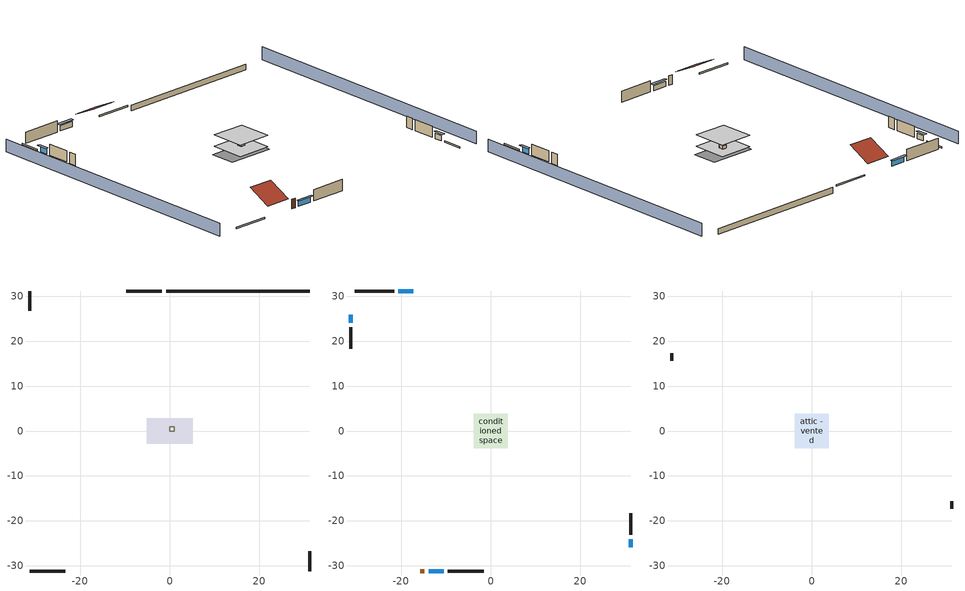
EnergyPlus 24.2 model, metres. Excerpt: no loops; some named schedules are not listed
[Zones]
crawlspace - vented
 floor foundation (Slab1 construction): -5.15,-2.86 -5.15,2.86 5.15,2.86 5.15,-2.86 z-0.91
 wall outside (RimJoist1 construction): -1.75,31.22 -9.67,31.22 z0.3:0.61
 wall outside (RimJoist2 construction): 31.22,-31.22 31.22,-26.8 z0.3:0.61
 wall outside (RimJoist3 construction): -31.22,-31.22 -23.29,-31.22 z0.3:0.61
 wall outside (RimJoist4 construction): -31.22,31.22 -31.22,26.8 z0.3:0.61
 wall foundation (FoundationWall1 construction): 31.22,31.22 -0.82,31.22 z-0.91:0.3
furnace airloop ret air zone
 floor adiabatic (AdiabaticConst): 0,0 0,1 1,1 1,0 z0
 wall adiabatic (AdiabaticConst): 0,1 0,0 1,0 1,1 0,1 z0:1
 ceiling adiabatic (AdiabaticConst): 1,0 1,1 0,1 0,0 z1
conditioned space
 floor to crawlspace - vented (Floor1 construction): -3.84,-3.84 -3.84,3.84 3.84,3.84 3.84,-3.84 z0.3
 wall outside (AdiabaticWallConstruction 1): -15.7,-31.22 -14.78,-31.22 z0.3:2.34
 wall outside (AdiabaticWallConstruction): -17.27,31.22 -20.6,31.22 / -13.85,-31.22 -10.52,-31.22 z0.3:1.43; 31.22,-25.87 31.22,-24.11 / -31.22,25.87 -31.22,24.11 z0.3:1.49
 wall outside (Wall1 construction): -21.53,31.22 -30.29,31.22 z0.3:2.74
 wall outside (Wall2 construction): 31.22,-23.18 31.22,-18.32 z0.3:2.74
 wall outside (Wall3 construction): -9.59,-31.22 -1.59,-31.22 z0.3:2.74
 wall outside (Wall4 construction): -31.22,23.18 -31.22,18.32 z0.3:2.74
 window (WindowConstruction): -17.27,31.22 -20.6,31.22 z0.3:1.43
 window (WindowConstruction 1): 31.22,-25.87 31.22,-24.11 z0.3:1.49
 window (WindowConstruction 2): -13.85,-31.22 -10.52,-31.22 z0.3:1.43
 window (WindowConstruction 3): -31.22,25.87 -31.22,24.11 z0.3:1.49
 door (Door): -15.7,-31.22 -14.78,-31.22 z0.3:2.34
attic - vented
 floor to conditioned space (Floor2 construction Reversed): -3.84,-3.84 -3.84,3.84 3.84,3.84 3.84,-3.84 z2.74
 wall outside (Wall5 construction): 31.22,-17.39 31.22,-15.71 z0.3:2.74
 wall outside (Wall6 construction): -31.22,17.39 -31.22,15.71 z0.3:2.74
 roof outside (Roof1 construction): -16.34,31.22,2.74 -16.34,26.08,5.31 -10.6,26.08,5.31 -10.6,31.22,2.74
 roof outside (Roof2 construction): -16.63,-31.22,2.74 -16.63,-26.08,5.31 -22.36,-26.08,5.31 -22.36,-31.22,2.74
shading: -35.79,31.22 -35.79,-31.22 / 35.79,-31.22 35.79,31.22 z0:2.74; -20.91,31.22 -16.96,31.22 -16.96,31.83 -20.91,31.83 z1.74; 31.22,-23.81 31.22,-26.17 31.83,-26.17 31.83,-23.81 z1.8; -10.21,-31.22 -14.16,-31.22 -14.16,-31.83 -10.21,-31.83 z1.74; -31.22,23.81 -31.22,26.17 -31.83,26.17 -31.83,23.81 z1.8
[Building]
Building 1: Terrain=Suburbs
[Site:Location]
Portland Intl Arpt_OR: Latitude {deg}=45.59; Longitude {deg}=-122.6; Time Zone {hr}=-8; Elevation {m}=33; Keep Site Location Information=Yes
[Site:GroundTemperature:Shallow]
10.2558, 8.96328, 8.85977, 9.47314, 11.9355, 14.3863, 16.5111, 17.8571, 17.9714, 16.8767, 14.8061, 12.4304
[Site:WaterMainsTemperature]
Calculation Method=Schedule; Temperature Schedule=mains temperature schedule
[Material] Roughness=Rough; Thermal Absorptance=0.9
Name | Thickness {m} | Conductivity {W/m-K} | Density {kg/m3} | Specific Heat {J/kg-K} | Solar Absorptance | Visible Absorptance
ceiling loosefill ins | 0.254 | 0.0480833 | 16.02 | 1046.75 | 0.7 | 0.7
ceiling stud and cavity | 0.1397 | 0.104117 | 65.682 | 1177.47 | 0.7 | 0.7
concrete 8.0 in. | 0.2032 | 1.803125 | 2242.8 | 837.4 | 0.7 | 0.7
door material | 0.04445 | 0.0612267 | 512.64 | 1214.23 | 0.7 | 0.7
floor covering | 0.0127 | 0.0433444 | 54.468 | 1339.84 | 0.6 | 0.6
floor stud and cavity | 0.1397 | 0.923637 | 92.3553 | 1139.71 | 0.7 | 0.7
furniture material conditioned space 1 | 0.1524 | 0.115458 | 640.8 | 1214.23 | 0.6 | 0.6
gypsum board | 0.0127 | 0.160291 | 801 | 837.4 | 0.6 | 0.6
metal surfacing | 0.000508 | 50.0403 | 7801.74 | 460.57 | 0.9 | 0.9
osb sheathing 0.5 in. | 0.0127 | 0.115458 | 512.64 | 1214.23 | 0.6 | 0.6
osb sheathing 0.5 in. 1 | 0.0127 | 0.115458 | 512.64 | 1214.23 | 0.7 | 0.7
osb sheathing 0.75 in. | 0.01905 | 0.115458 | 512.64 | 1214.23 | 0.7 | 0.7
rim joist stud and cavity | 0.0508 | 0.178688 | 50.32683 | 1063.81 | 0.6 | 0.6
roof rigid ins | 0.00396442 | 0.029427 | 32.04 | 1214.23 | 0.7 | 0.7
soil 0.5 in. | 0.0127 | 1.3848 | 1842.3 | 418.7 | 0.7 | 0.7
wall rigid ins | 0.512978 | 0.029427 | 32.04 | 1214.23 | 0.7 | 0.7
wall stud and cavity | 0.1397 | 0.550994 | 139.0536 | 1170.24 | 0.7 | 0.7
wall stud and cavity 1 | 0.1397 | 0.727959 | 139.0536 | 1170.24 | 0.6 | 0.6
wall stud and cavity 2 | 0.0889 | 0.380278 | 52.3479 | 1209.89 | 0.7 | 0.7
wall stud and cavity 3 | 0.0889 | 0.391764 | 83.0341 | 1211.67 | 0.7 | 0.7
wood siding | 0.0254 | 0.102417 | 544.68 | 1172.36 | 0.85 | 0.85
wood siding 1; wood siding 2 | 0.0254 | 0.102417 | 544.68 | 1172.36 | 0.7 | 0.7
[Material:NoMass]
Adiabatic: Roughness=Rough; Thermal Resistance {m2-K/W}=176.1; Thermal Absorptance=0.9; Solar Absorptance=0.7; Visible Absorptance=0.7
[WindowMaterial:SimpleGlazingSystem]
WindowMaterial: U-Factor {W/m2-K}=4.31528; Solar Heat Gain Coefficient=0.67
[Construction]
AdiabaticConst: Adiabatic
AdiabaticWallConstruction: wood siding 1, wall rigid ins, wall stud and cavity 2, gypsum board
AdiabaticWallConstruction 1: wood siding 2, wall rigid ins, wall stud and cavity 2, gypsum board
Door: door material
Floor1 construction: floor stud and cavity, osb sheathing 0.75 in., floor covering
Floor2 construction Reversed: gypsum board, ceiling stud and cavity, ceiling loosefill ins
FoundationWall1 construction: concrete 8.0 in.
furniture construction conditioned space 1: furniture material conditioned space 1
PartitionWallConstruction: gypsum board, wall stud and cavity 3, gypsum board
RimJoist1 construction; RimJoist2 construction; RimJoist3 construction; RimJoist4 construction: wood siding, rim joist stud and cavity
Roof1 construction; Roof2 construction: metal surfacing, roof rigid ins, osb sheathing 0.5 in.
Slab1 construction: soil 0.5 in.
Wall1 construction; Wall2 construction; Wall3 construction; Wall4 construction: wood siding, osb sheathing 0.5 in. 1, wall stud and cavity, gypsum board
Wall5 construction; Wall6 construction: wood siding, osb sheathing 0.5 in. 1, wall stud and cavity 1
WindowConstruction; WindowConstruction 1; WindowConstruction 2; WindowConstruction 3: WindowMaterial
[Zone] Multiplier=1
Name | Volume {m3} | Part of Total Floor Area
attic - vented | 33.6932 | Yes
conditioned space | 143.623 | Yes
crawlspace - vented | 71.8115 | Yes
furnace airloop ret air zone | 1 | No
[Space]
Name | Zone | Volume {m3} | Space Type
attic - vented 1 | attic - vented | 33.6932
conditioned space 1 | conditioned space | 143.623
crawlspace - vented 1 | crawlspace - vented | 71.8115
furnace airloop ret air space | furnace airloop ret air zone |  | Plenum Space Type
[ZoneInfiltration:EffectiveLeakageArea]
infil attic - vented 1: Zone or Space=attic - vented 1; Schedule=Always On Discrete; Effective Air Leakage Area {cm2}=1963.15; Stack Coefficient=0.000119335; Wind Coefficient=3.30494e-05
[ZoneMixing] Schedule=Always On Continuous; Design Flow Rate Calculation Method=Flow/Zone; Design Flow Rate {m3/s}=0
Name | Zone or Space | Source Zone or Space
whole house fan mix | attic - vented | conditioned space
furnace airloop_0 ZoneMixDZToCond mix | conditioned space | crawlspace - vented
furnace airloop_0 ZoneMixCondToDZ mix | crawlspace - vented | conditioned space
[SurfaceProperty:IncidentSolarMultiplier] Incident Solar Multiplier=1; Incident Solar Multiplier Schedule=trans schedule winter=0.85 summer=0.7
Window1; Window2; Window3; Window4
[InternalMass] Zone or ZoneList=conditioned space; Space or SpaceList=conditioned space 1
Name | Construction | Surface Area {m2}
furniture mass conditioned space 1 | furniture construction conditioned space 1 | 23.56021
partition wall mass | PartitionWallConstruction | 58.90053
[ElectricEquipment] Zone or ZoneList or Space or SpaceList=conditioned space 1; Design Level Calculation Method=EquipmentLevel; Fraction Latent=0
Name | Schedule | Design Level {W} | Fraction Radiant | Fraction Lost
clothes dryer | clothes dryer schedule | 0 | 0 | 1
clothes washer | clothes washer schedule | 0 | 0 | 1
cooking range | cooking range schedule | 0 | 0 | 1
fridge | fridge schedule | 46.9578 | 0.6 | 0
mech vent house fan | mech vent house fan schedule | 0 | 0 | 1
mech vent house fan cfis | mech vent house fan cfis schedule | 0 | 0 | 0
misc permanent spa heater | misc permanent spa heater schedule | 154.19 | 0 | 1
misc permanent spa pump | misc permanent spa pump schedule | 161.245 | 0 | 1
whole house fan | Always On Discrete | 0 | 0 | 1
[OtherEquipment] Design Level Calculation Method=EquipmentLevel
Name | Fuel Type | Zone or ZoneList or Space or SpaceList | Schedule | Design Level {W} | Fraction Latent | Fraction Radiant | Fraction Lost
clothes dryer 1 | Electricity | conditioned space 1 | clothes dryer schedule | 0 | 0 | 0 | 1
cooking range 1 | Electricity | conditioned space 1 | cooking range schedule | 0 | 0 | 0 | 1
furnace airloop_0 SupCondToLv; furnace airloop_0 SupSensLkToCond; mech vent house fan sensible load; water heater sens | None | conditioned space 1 | Always On Discrete | 0 | 0 | 0 | 0
furnace airloop_0 SupLatLkToCond; mech vent house fan latent load; water heater lat | None | conditioned space 1 | Always On Discrete | 0 | 1 | 0 | 0
general water use latent | None | conditioned space 1 | general water use schedule | 0 | 1 | 0 | 0
general water use sensible | None | conditioned space 1 | general water use schedule | 0 | 0 | 0.6 | 0
water heater energy adjustment1 | Electricity | conditioned space 1 | Always On Discrete | 0.01 | 0 | 0 | 1
furnace airloop_0 RetCondToDZ; furnace airloop_0 SupCondToDZ; furnace airloop_0 SupSensLkToDZ | None | crawlspace - vented 1 | Always On Discrete | 0 | 0 | 0 | 0
furnace airloop_0 SupLatLkToDZ | None | crawlspace - vented 1 | Always On Discrete | 0 | 1 | 0 | 0
furnace airloop_0 RetCondToRP; furnace airloop_0 RetSensLkToRP | None | furnace airloop ret air space | Always On Discrete | 0 | 0 | 0 | 0
furnace airloop_0 RetLatLkToRP | None | furnace airloop ret air space | Always On Discrete | 0 | 1 | 0 | 0
[ZoneInfiltration:DesignFlowRate] Schedule=Always On Discrete
Name | Zone or ZoneList or Space or SpaceList | Design Flow Rate Calculation Method | Design Flow Rate {m3/s} | Air Changes per Hour {1/hr} | Constant Term Coefficient | Temperature Term Coefficient | Velocity Term Coefficient | Velocity Squared Term Coefficient
infil flow; natural vent flow; whole house fan flow | conditioned space 1 | Flow/Zone | 0
crawlspace_vented 1 duct leakage imbalance infil flow | crawlspace - vented 1 | Flow/Zone | 0
infil crawlspace - vented 1 | crawlspace - vented 1 | AirChanges/Hour |  | 2.6013 | 1 | 0 | 0 | 0
[SurfaceProperty:ExposedFoundationPerimeter]
Slab1: Exposed Perimeter Calculation Method=TotalExposedPerimeter; Total Exposed Perimeter {m}=32.03448
[SpaceList]
Plenum Space Type: furnace airloop ret air space
[AvailabilityManager:Scheduled] Schedule=Always On Discrete
furnace airloop Availability Manager; room ac airloop Availability Manager
[AirLoopHVAC:ReturnPlenum]
Air Loop HVAC Return Plenum 1: Zone=furnace airloop ret air zone
[Foundation:Kiva]
Foundation Kiva 1: Initial Indoor Air Temperature {C}=7.86103; Wall Height Above Grade {m}=0.3048; Wall Depth Below Slab {m}=0.2032
[Foundation:Kiva:Settings]
Soil Conductivity {W/m-K}=1.3848; Soil Density {kg/m3}=1842.3; Soil Specific Heat {J/kg-K}=418.7; Ground Solar Absorptivity=0.9; Ground Thermal Absorptivity=0.9; Ground Surface Roughness {m}=0.03; Far-Field Width {m}=40; Deep-Ground Boundary Condition=ZeroFlux; Deep-Ground Depth {m}=40; Minimum Cell Dimension {m}=0.2; Maximum Cell Growth Coefficient=3; Simulation Timestep=Timestep
[EnergyManagementSystem:GlobalVariable]
furnace_airloop_0_DuctImbalLkExhFanEquivCond
furnace_airloop_0_DuctImbalLkExhFanEquivDZ
furnace_airloop_0_DuctImbalLkSupFanEquivCond
furnace_airloop_0_DuctImbalLkSupFanEquivDZ
furnace_airloop_0_DZ_T
furnace_airloop_0_DZ_W
furnace_airloop_0_RetCondToDZ
furnace_airloop_0_RetCondToRP
furnace_airloop_0_RetLatLkToRP
furnace_airloop_0_RetSensLkToRP
furnace_airloop_0_SupCondToDZ
furnace_airloop_0_SupCondToLv
furnace_airloop_0_SupLatLkToCond
furnace_airloop_0_SupLatLkToDZ
furnace_airloop_0_SupSensLkToCond
furnace_airloop_0_SupSensLkToDZ
furnace_airloop_0_ZoneMixCondToDZ
furnace_airloop_0_ZoneMixDZToCond
furnace_airloop_AH_MFR
furnace_airloop_AH_Tout
furnace_airloop_AH_VFR
furnace_airloop_AH_Wout
furnace_airloop_Fan_RTF
furnace_airloop_RA_T
furnace_airloop_Ra_W
infil_program_Qfan
infil_program_Qinf
natural_vent_program_Qnv
natural_vent_program_Qwhf
room_ac_airloop_Fan_RTF
[EnergyManagementSystem:Sensor]
Name | Output:Variable or Output:Meter Index Key | Output:Variable or Output:Meter
airflow_gain | infil flow | Infiltration Sensible Heat Gain Energy
airflow_gain_1 | natural vent flow | Infiltration Sensible Heat Gain Energy
airflow_gain_2 | whole house fan flow | Infiltration Sensible Heat Gain Energy
airflow_loss | infil flow | Infiltration Sensible Heat Loss Energy
airflow_loss_1 | natural vent flow | Infiltration Sensible Heat Loss Energy
airflow_loss_2 | whole house fan flow | Infiltration Sensible Heat Loss Energy
clg_load_cond |  | Cooling:EnergyTransfer:Zone:CONDITIONED SPACE
clg_load_duct |  | Cooling:EnergyTransfer:Zone:FURNACE AIRLOOP RET AIR ZONE
clg_sp_s; clg_sp_s_1 | cooling setpoint | Schedule Value
cool_season | cooling season schedule | Schedule Value
ducts_conv | furnace airloop_0 RetCondToRP | Other Equipment Convective Heating Energy
ducts_conv_1 | furnace airloop_0 RetLatLkToRP | Other Equipment Convective Heating Energy
ducts_conv_2 | furnace airloop_0 RetSensLkToRP | Other Equipment Convective Heating Energy
ducts_conv_3 | furnace airloop_0 SupCondToLv | Other Equipment Convective Heating Energy
ducts_conv_4 | furnace airloop_0 SupLatLkToCond | Other Equipment Convective Heating Energy
ducts_conv_5 | furnace airloop_0 SupSensLkToCond | Other Equipment Convective Heating Energy
ducts_rad | furnace airloop_0 RetCondToRP | Other Equipment Radiant Heating Energy
ducts_rad_1 | furnace airloop_0 RetLatLkToRP | Other Equipment Radiant Heating Energy
ducts_rad_2 | furnace airloop_0 RetSensLkToRP | Other Equipment Radiant Heating Energy
ducts_rad_3 | furnace airloop_0 SupCondToLv | Other Equipment Radiant Heating Energy
ducts_rad_4 | furnace airloop_0 SupLatLkToCond | Other Equipment Radiant Heating Energy
ducts_rad_5 | furnace airloop_0 SupSensLkToCond | Other Equipment Radiant Heating Energy
furnace_airloop_0_DZ_T_s | crawlspace - vented | Zone Air Temperature
furnace_airloop_0_DZ_W_s | crawlspace - vented | Zone Mean Air Humidity Ratio
furnace_airloop_AH_MFR_s | Node 15 | System Node Mass Flow Rate
furnace_airloop_AH_Tout_s | Node 15 | System Node Temperature
furnace_airloop_AH_VFR_s | Node 15 | System Node Current Density Volume Flow Rate
furnace_airloop_AH_Wout_s | Node 15 | System Node Humidity Ratio
furnace_airloop_RA_T_s | Node 18 | System Node Temperature
furnace_airloop_Ra_W_s | Node 18 | System Node Humidity Ratio
htg_load_cond |  | Heating:EnergyTransfer:Zone:CONDITIONED SPACE
htg_load_duct |  | Heating:EnergyTransfer:Zone:FURNACE AIRLOOP RET AIR ZONE
htg_sp_s; htg_sp_s_1 | heating setpoint | Schedule Value
hvac_availability_schedule_s | hvac availability schedule | Schedule Value
ig_ee_conv | clothes dryer | Electric Equipment Convective Heating Energy
ig_ee_conv_2 | cooking range | Electric Equipment Convective Heating Energy
ig_ee_conv_3 | fridge | Electric Equipment Convective Heating Energy
ig_ee_conv_4 | misc permanent spa heater | Electric Equipment Convective Heating Energy
ig_ee_conv_5 | misc permanent spa pump | Electric Equipment Convective Heating Energy
ig_ee_conv_6 | whole house fan | Electric Equipment Convective Heating Energy
ig_ee_rad | clothes dryer | Electric Equipment Radiant Heating Energy
ig_ee_rad_2 | cooking range | Electric Equipment Radiant Heating Energy
ig_ee_rad_3 | fridge | Electric Equipment Radiant Heating Energy
ig_ee_rad_4 | misc permanent spa heater | Electric Equipment Radiant Heating Energy
ig_ee_rad_5 | misc permanent spa pump | Electric Equipment Radiant Heating Energy
ig_ee_rad_6 | whole house fan | Electric Equipment Radiant Heating Energy
ig_oe_conv | clothes dryer 1 | Other Equipment Convective Heating Energy
ig_oe_conv_1 | cooking range 1 | Other Equipment Convective Heating Energy
ig_oe_conv_2 | general water use latent | Other Equipment Convective Heating Energy
ig_oe_conv_3 | general water use sensible | Other Equipment Convective Heating Energy
ig_oe_conv_4 | water heater energy adjustment1 | Other Equipment Convective Heating Energy
ig_oe_conv_5 | water heater lat | Other Equipment Convective Heating Energy
ig_oe_conv_6 | water heater sens | Other Equipment Convective Heating Energy
ig_oe_rad | clothes dryer 1 | Other Equipment Radiant Heating Energy
ig_oe_rad_1 | cooking range 1 | Other Equipment Radiant Heating Energy
ig_oe_rad_2 | general water use latent | Other Equipment Radiant Heating Energy
ig_oe_rad_3 | general water use sensible | Other Equipment Radiant Heating Energy
ig_oe_rad_4 | water heater energy adjustment1 | Other Equipment Radiant Heating Energy
ig_oe_rad_5 | water heater lat | Other Equipment Radiant Heating Energy
ig_oe_rad_6 | water heater sens | Other Equipment Radiant Heating Energy
im_conv | furniture mass conditioned space 1 | Surface Inside Face Convection Heat Gain Energy
im_conv_1 | partition wall mass | Surface Inside Face Convection Heat Gain Energy
im_ig | furniture mass conditioned space 1 | Surface Inside Face Internal Gains Radiation Heat Gain Energy
im_ig_1 | partition wall mass | Surface Inside Face Internal Gains Radiation Heat Gain Energy
im_lgt | furniture mass conditioned space 1 | Surface Inside Face Lights Radiation Heat Gain Energy
im_lgt_1 | partition wall mass | Surface Inside Face Lights Radiation Heat Gain Energy
im_sol | furniture mass conditioned space 1 | Surface Inside Face Solar Radiation Heat Gain Energy
im_sol_1 | partition wall mass | Surface Inside Face Solar Radiation Heat Gain Energy
im_surf | furniture mass conditioned space 1 | Surface Inside Face Net Surface Thermal Radiation Heat Gain Energy
im_surf_1 | partition wall mass | Surface Inside Face Net Surface Thermal Radiation Heat Gain Energy
mv_conv | mech vent house fan | Electric Equipment Convective Heating Energy
mv_conv_1 | mech vent house fan cfis | Electric Equipment Convective Heating Energy
mv_conv_2 | mech vent house fan latent load | Other Equipment Convective Heating Energy
mv_conv_3 | mech vent house fan sensible load | Other Equipment Convective Heating Energy
mv_rad | mech vent house fan | Electric Equipment Radiant Heating Energy
mv_rad_1 | mech vent house fan cfis | Electric Equipment Radiant Heating Energy
mv_rad_2 | mech vent house fan latent load | Other Equipment Radiant Heating Energy
mv_rad_3 | mech vent house fan sensible load | Other Equipment Radiant Heating Energy
natural_vent_s | natural vent schedule | Schedule Value
out_pb_s |  | Site Outdoor Air Barometric Pressure
out_wt_s |  | Site Outdoor Air Humidity Ratio
site_vw_s |  | Site Wind Speed
ss_back_out | Window1 | Surface Window Shortwave from Zone Back Out Window Heat Transfer Rate
ss_back_out_1 | Window2 | Surface Window Shortwave from Zone Back Out Window Heat Transfer Rate
ss_back_out_2 | Window3 | Surface Window Shortwave from Zone Back Out Window Heat Transfer Rate
ss_back_out_3 | Window4 | Surface Window Shortwave from Zone Back Out Window Heat Transfer Rate
ss_conv | Door1 | Surface Inside Face Convection Heat Gain Energy
ss_conv_1 | Window1 | Surface Inside Face Convection Heat Gain Energy
ss_conv_2 | Window2 | Surface Inside Face Convection Heat Gain Energy
ss_conv_3 | Window3 | Surface Inside Face Convection Heat Gain Energy
ss_conv_4 | Window4 | Surface Inside Face Convection Heat Gain Energy
ss_ig | Door1 | Surface Inside Face Internal Gains Radiation Heat Gain Energy
ss_ig_1 | Window1 | Surface Inside Face Internal Gains Radiation Heat Gain Energy
ss_ig_2 | Window2 | Surface Inside Face Internal Gains Radiation Heat Gain Energy
ss_ig_3 | Window3 | Surface Inside Face Internal Gains Radiation Heat Gain Energy
ss_ig_4 | Window4 | Surface Inside Face Internal Gains Radiation Heat Gain Energy
ss_lgt | Door1 | Surface Inside Face Lights Radiation Heat Gain Energy
ss_sol | Door1 | Surface Inside Face Solar Radiation Heat Gain Energy
ss_surf | Door1 | Surface Inside Face Net Surface Thermal Radiation Heat Gain Energy
ss_surf_1 | Window1 | Surface Inside Face Net Surface Thermal Radiation Heat Gain Energy
ss_surf_2 | Window2 | Surface Inside Face Net Surface Thermal Radiation Heat Gain Energy
ss_surf_3 | Window3 | Surface Inside Face Net Surface Thermal Radiation Heat Gain Energy
ss_surf_4 | Window4 | Surface Inside Face Net Surface Thermal Radiation Heat Gain Energy
ss_trans_in | Window1 | Surface Window Transmitted Solar Radiation Rate
ss_trans_in_1 | Window2 | Surface Window Transmitted Solar Radiation Rate
ss_trans_in_2 | Window3 | Surface Window Transmitted Solar Radiation Rate
ss_trans_in_3 | Window4 | Surface Window Transmitted Solar Radiation Rate
ss_trans_out | Window1 | Surface Inside Face Initial Transmitted Diffuse Transmitted Out Window Solar Radiation Rate
ss_trans_out_1 | Window2 | Surface Inside Face Initial Transmitted Diffuse Transmitted Out Window Solar Radiation Rate
ss_trans_out_2 | Window3 | Surface Inside Face Initial Transmitted Diffuse Transmitted Out Window Solar Radiation Rate
ss_trans_out_3 | Window4 | Surface Inside Face Initial Transmitted Diffuse Transmitted Out Window Solar Radiation Rate
s_conv | Floor1 | Surface Inside Face Convection Heat Gain Energy
s_conv_1 | Floor2 | Surface Inside Face Convection Heat Gain Energy
s_conv_2 | Wall1 | Surface Inside Face Convection Heat Gain Energy
s_conv_3 | Wall2 | Surface Inside Face Convection Heat Gain Energy
s_conv_4 | Wall3 | Surface Inside Face Convection Heat Gain Energy
s_conv_5 | Wall4 | Surface Inside Face Convection Heat Gain Energy
s_ig | Floor1 | Surface Inside Face Internal Gains Radiation Heat Gain Energy
s_ig_1 | Floor2 | Surface Inside Face Internal Gains Radiation Heat Gain Energy
s_ig_2 | Wall1 | Surface Inside Face Internal Gains Radiation Heat Gain Energy
s_ig_3 | Wall2 | Surface Inside Face Internal Gains Radiation Heat Gain Energy
s_ig_4 | Wall3 | Surface Inside Face Internal Gains Radiation Heat Gain Energy
s_ig_5 | Wall4 | Surface Inside Face Internal Gains Radiation Heat Gain Energy
s_lgt | Floor1 | Surface Inside Face Lights Radiation Heat Gain Energy
s_lgt_1 | Floor2 | Surface Inside Face Lights Radiation Heat Gain Energy
s_lgt_2 | Wall1 | Surface Inside Face Lights Radiation Heat Gain Energy
s_lgt_3 | Wall2 | Surface Inside Face Lights Radiation Heat Gain Energy
s_lgt_4 | Wall3 | Surface Inside Face Lights Radiation Heat Gain Energy
s_lgt_5 | Wall4 | Surface Inside Face Lights Radiation Heat Gain Energy
s_sol | Floor1 | Surface Inside Face Solar Radiation Heat Gain Energy
s_sol_1 | Floor2 | Surface Inside Face Solar Radiation Heat Gain Energy
s_sol_2 | Wall1 | Surface Inside Face Solar Radiation Heat Gain Energy
s_sol_3 | Wall2 | Surface Inside Face Solar Radiation Heat Gain Energy
s_sol_4 | Wall3 | Surface Inside Face Solar Radiation Heat Gain Energy
s_sol_5 | Wall4 | Surface Inside Face Solar Radiation Heat Gain Energy
s_surf | Floor1 | Surface Inside Face Net Surface Thermal Radiation Heat Gain Energy
s_surf_1 | Floor2 | Surface Inside Face Net Surface Thermal Radiation Heat Gain Energy
s_surf_2 | Wall1 | Surface Inside Face Net Surface Thermal Radiation Heat Gain Energy
s_surf_3 | Wall2 | Surface Inside Face Net Surface Thermal Radiation Heat Gain Energy
s_surf_4 | Wall3 | Surface Inside Face Net Surface Thermal Radiation Heat Gain Energy
s_surf_5 | Wall4 | Surface Inside Face Net Surface Thermal Radiation Heat Gain Energy
water_heater_T_set | water heater setpoint | Schedule Value
[EnergyManagementSystem:Actuator]
Name | Actuated Component Unique | Actuated Component Type | Actuated Component Control Type
crawlspace_vented_1_duct_leakage_imbalance_infil_flow_act | crawlspace_vented 1 duct leakage imbalance infil flow | Zone Infiltration | Air Exchange Flow Rate
fridge_schedule_act | fridge schedule | Schedule:Constant | Schedule Value
furnace_airloop_0_RetCondToDZ_act | furnace airloop_0 RetCondToDZ | OtherEquipment | Power Level
furnace_airloop_0_RetCondToRP_act | furnace airloop_0 RetCondToRP | OtherEquipment | Power Level
furnace_airloop_0_RetLatLkToRP_act | furnace airloop_0 RetLatLkToRP | OtherEquipment | Power Level
furnace_airloop_0_RetSensLkToRP_act | furnace airloop_0 RetSensLkToRP | OtherEquipment | Power Level
furnace_airloop_0_SupCondToDZ_act | furnace airloop_0 SupCondToDZ | OtherEquipment | Power Level
furnace_airloop_0_SupCondToLv_act | furnace airloop_0 SupCondToLv | OtherEquipment | Power Level
furnace_airloop_0_SupLatLkToCond_act | furnace airloop_0 SupLatLkToCond | OtherEquipment | Power Level
furnace_airloop_0_SupLatLkToDZ_act | furnace airloop_0 SupLatLkToDZ | OtherEquipment | Power Level
furnace_airloop_0_SupSensLkToCond_act | furnace airloop_0 SupSensLkToCond | OtherEquipment | Power Level
